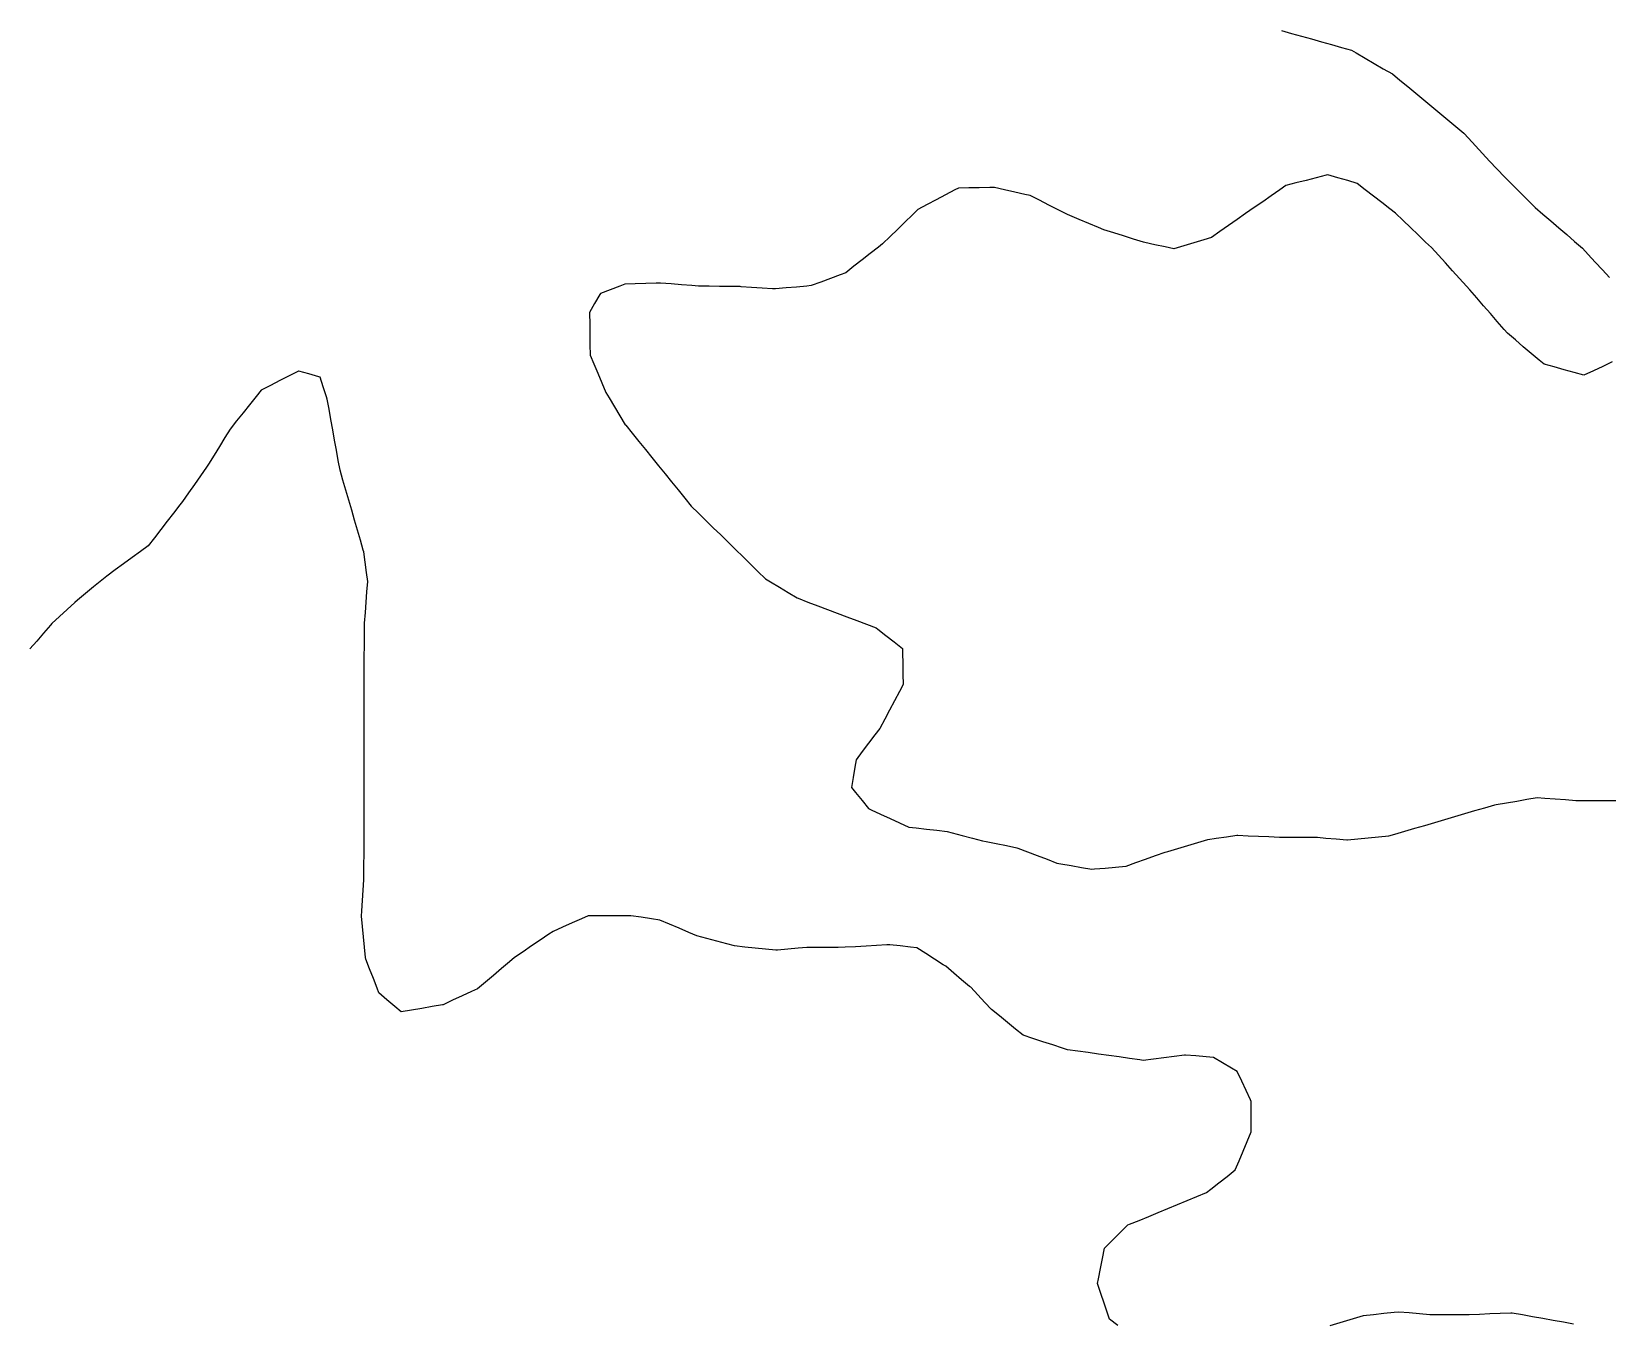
# Model space of a CAD drawing. Header units: millimetres. Extents: x 0 to 2762, y 6 to 2482.
# Drawn here: x 1724.7 to 1876, y 1702.9 to 1826.9 of the extents above; entities that cross this region are included whole.
import ezdxf

# ---------------------------------------------------------------- set-up
doc = ezdxf.new("R2010")
doc.units = ezdxf.units.MM
doc.layers.add('ALL_HOLES', color=1, linetype='Continuous')
doc.layers.add('OUTLINE_ISLAND_01_HOLE_138', color=1, linetype='Continuous')

msp = doc.modelspace()

# ---------------------------------------------------------------- linework, layer by layer
at = {"layer": 'ALL_HOLES'}
for points in [[(1844.6542, 1826.9981), (1845.6169, 1826.7278), (1846.5797, 1826.4574), (1847.5424, 1826.1871), (1848.5052, 1825.9167), (1849.468, 1825.6464), (1850.4307, 1825.376), (1851.3935, 1825.1057), (1851.8467, 1824.8427), (1852.7117, 1824.3409), (1853.5766, 1823.8391), (1854.4416, 1823.3372), (1855.3066, 1822.8354), (1856.0112, 1822.25), (1856.7804, 1821.611), (1857.5496, 1820.972), (1858.3188, 1820.333), (1859.088, 1819.694), (1859.8572, 1819.055), (1860.6264, 1818.416), (1861.3956, 1817.777), (1862.1648, 1817.138), (1862.6072, 1816.6617), (1863.2878, 1815.929), (1863.9684, 1815.1963), (1864.649, 1814.4637), (1865.3296, 1813.731), (1865.3803, 1813.6798), (1866.0833, 1812.9686), (1866.7863, 1812.2574), (1867.4893, 1811.5462), (1868.1923, 1810.8351), (1868.8953, 1810.1239), (1869.0137, 1810.022), (1869.7714, 1809.3694), (1870.5291, 1808.7168), (1871.2868, 1808.0642), (1872.0445, 1807.4116), (1872.8022, 1806.759), (1873.56, 1806.1065), (1874.1203, 1805.4924), (1874.7944, 1804.7537), (1875.4685, 1804.015), (1876.1425, 1803.2764)], [(1876.4222, 1795.1852), (1875.5169, 1794.7606), (1874.6115, 1794.3359), (1873.7061, 1793.9113), (1872.7619, 1794.1727), (1871.7981, 1794.4394), (1870.8343, 1794.7061), (1869.8705, 1794.9729), (1869.4091, 1795.362), (1868.6447, 1796.0067), (1867.8803, 1796.6514), (1867.1158, 1797.2961), (1866.3514, 1797.9408), (1866.0311, 1798.311), (1865.3769, 1799.0673), (1864.7226, 1799.8236), (1864.0684, 1800.5799), (1863.4141, 1801.3361), (1862.7599, 1802.0924), (1862.4224, 1802.4638), (1861.7498, 1803.2038), (1861.0772, 1803.9439), (1860.4047, 1804.6839), (1859.7321, 1805.424), (1859.0596, 1806.164), (1858.5019, 1806.6986), (1857.78, 1807.3905), (1857.0581, 1808.0825), (1856.3361, 1808.7745), (1855.6142, 1809.4665), (1855.081, 1809.8793), (1854.2902, 1810.4915), (1853.4995, 1811.1037), (1852.7088, 1811.7158), (1851.9181, 1812.328), (1851.0392, 1812.587), (1850.08, 1812.8698), (1849.1208, 1813.1525), (1848.9562, 1813.1102), (1847.9876, 1812.8618), (1847.0189, 1812.6133), (1846.0503, 1812.3648), (1845.0817, 1812.1163), (1844.5021, 1811.7126), (1843.6815, 1811.141), (1842.8609, 1810.5695), (1842.0404, 1809.9979), (1841.2198, 1809.4263), (1840.3992, 1808.8548), (1839.5787, 1808.2832), (1838.7581, 1807.7117), (1837.9376, 1807.1401), (1837.2089, 1806.9163), (1836.253, 1806.6225), (1835.2971, 1806.3288), (1834.3412, 1806.0351), (1833.4932, 1806.2211), (1832.5164, 1806.4353), (1831.5396, 1806.6495), (1831.4174, 1806.6875), (1830.4626, 1806.9846), (1829.5077, 1807.2817), (1828.5529, 1807.5788), (1827.5981, 1807.8759), (1827.0978, 1808.0838), (1826.1744, 1808.4676), (1825.2509, 1808.8514), (1824.3275, 1809.2352), (1824.1062, 1809.3472), (1823.214, 1809.7987), (1822.3217, 1810.2502), (1821.4294, 1810.7017), (1820.5372, 1811.1532), (1820.0331, 1811.2666), (1819.0574, 1811.4859), (1818.0818, 1811.7053), (1817.1062, 1811.9247), (1816.647, 1811.9191), (1815.6471, 1811.9069), (1814.6472, 1811.8947), (1813.6472, 1811.8826), (1813.2906, 1811.6931), (1812.4075, 1811.2239), (1811.5244, 1810.7547), (1810.6413, 1810.2855), (1809.7582, 1809.8163), (1809.2311, 1809.3046), (1808.5136, 1808.6081), (1807.7961, 1807.9115), (1807.0786, 1807.215), (1806.3611, 1806.5184), (1805.9736, 1806.2157), (1805.1857, 1805.5999), (1804.3978, 1804.9842), (1803.6098, 1804.3684), (1802.8219, 1803.7526), (1802.3045, 1803.5591), (1801.3679, 1803.2087), (1800.4313, 1802.8584), (1799.4947, 1802.508), (1799.0867, 1802.4705), (1798.0909, 1802.379), (1797.0951, 1802.2876), (1796.0993, 1802.1961), (1795.7877, 1802.2163), (1794.7898, 1802.281), (1793.7919, 1802.3457), (1792.794, 1802.4104), (1792.7028, 1802.4116), (1791.7029, 1802.4248), (1790.7029, 1802.4381), (1789.703, 1802.4514), (1788.7031, 1802.4646), (1788.0486, 1802.5176), (1787.0518, 1802.5982), (1786.0551, 1802.6789), (1785.0583, 1802.7596), (1784.6223, 1802.7459), (1783.6228, 1802.7148), (1782.6233, 1802.6836), (1781.6237, 1802.6524), (1781.1433, 1802.4721), (1780.2071, 1802.1208), (1779.2708, 1801.7695), (1779.2106, 1801.6622), (1778.7211, 1800.7902), (1778.2316, 1799.9183), (1778.2325, 1799.8454), (1778.2445, 1798.8455), (1778.2565, 1797.8456), (1778.2685, 1796.8456), (1778.2806, 1795.8457), (1778.6342, 1795.0129), (1779.025, 1794.0925), (1779.4158, 1793.172), (1779.8066, 1792.2515), (1780.1177, 1791.7338), (1780.6327, 1790.8766), (1781.1478, 1790.0194), (1781.6628, 1789.1623), (1781.703, 1789.1126), (1782.3322, 1788.3354), (1782.9614, 1787.5582), (1783.5907, 1786.781), (1784.2199, 1786.0037), (1784.8491, 1785.2265), (1785.4783, 1784.4493), (1786.1076, 1783.6721), (1786.7368, 1782.8949), (1787.366, 1782.1176), (1787.9952, 1781.3404), (1788.6776, 1780.6729), (1789.3924, 1779.9736), (1790.1072, 1779.2743), (1790.8221, 1778.575), (1791.5369, 1777.8757), (1792.2517, 1777.1764), (1792.9666, 1776.4771), (1793.6814, 1775.7778), (1794.3962, 1775.0785), (1795.1111, 1774.3792), (1795.6039, 1774.0818), (1796.46, 1773.565), (1797.3161, 1773.0482), (1798.1722, 1772.5314), (1798.2667, 1772.4956), (1799.202, 1772.1416), (1800.1373, 1771.7877), (1801.0725, 1771.4337), (1802.0078, 1771.0797), (1802.943, 1770.7258), (1803.8783, 1770.3718), (1804.8136, 1770.0178), (1805.7488, 1769.6639), (1805.9034, 1769.5427), (1806.6905, 1768.9259), (1807.4776, 1768.3091), (1808.2647, 1767.6923), (1808.2753, 1767.225), (1808.2979, 1766.2253), (1808.3205, 1765.2255), (1808.3431, 1764.2258), (1807.978, 1763.5381), (1807.5092, 1762.6548), (1807.0403, 1761.7716), (1806.5714, 1760.8883), (1806.1025, 1760.0051), (1805.6334, 1759.3898), (1805.0271, 1758.5946), (1804.4208, 1757.7994), (1803.8144, 1757.0042), (1803.6977, 1756.2934), (1803.5357, 1755.3066), (1803.3737, 1754.3198), (1803.7554, 1753.8555), (1804.3905, 1753.083), (1805.0256, 1752.3106), (1805.2663, 1752.2001), (1806.175, 1751.7827), (1807.0837, 1751.3653), (1807.9924, 1750.9479), (1808.9012, 1750.5306), (1809.5813, 1750.4539), (1810.575, 1750.342), (1811.5688, 1750.23), (1812.5625, 1750.1181), (1813.0538, 1749.988), (1814.0205, 1749.7322), (1814.9872, 1749.4763), (1815.9539, 1749.2205), (1816.3009, 1749.1505), (1817.2811, 1748.9529), (1818.2614, 1748.7552), (1819.2417, 1748.5576), (1819.3522, 1748.5151), (1820.2858, 1748.1567), (1821.2193, 1747.7983), (1822.1529, 1747.4399), (1823.0865, 1747.0815), (1823.4947, 1747.01), (1824.4797, 1746.8374), (1825.4647, 1746.6648), (1826.4497, 1746.4922), (1826.7269, 1746.517), (1827.723, 1746.6062), (1828.719, 1746.6954), (1829.715, 1746.7845), (1829.7369, 1746.7923), (1830.6792, 1747.1271), (1831.6215, 1747.4619), (1832.5638, 1747.7966), (1833.5061, 1748.1314), (1833.7433, 1748.2019), (1834.7018, 1748.487), (1835.6603, 1748.772), (1836.6188, 1749.057), (1837.5773, 1749.3421), (1838.3959, 1749.4646), (1839.3849, 1749.6127), (1840.3738, 1749.7608), (1840.4678, 1749.7566), (1841.4667, 1749.711), (1842.4657, 1749.6654), (1843.4646, 1749.6198), (1844.4636, 1749.5742), (1845.1296, 1749.5716), (1846.1296, 1749.5677), (1847.1296, 1749.5637), (1848.1296, 1749.5598), (1848.9314, 1749.4873), (1849.9273, 1749.3972), (1850.9233, 1749.3071), (1850.9906, 1749.3135), (1851.9862, 1749.4073), (1852.9818, 1749.5011), (1853.9774, 1749.5949), (1854.973, 1749.6887), (1855.5409, 1749.8557), (1856.5004, 1750.1377), (1857.4598, 1750.4197), (1858.4192, 1750.7017), (1859.3786, 1750.9837), (1860.338, 1751.2656), (1861.2974, 1751.5476), (1862.2569, 1751.8296), (1863.2163, 1752.1116), (1864.1757, 1752.3936), (1865.1351, 1752.6756), (1865.2721, 1752.6991), (1866.2577, 1752.8682), (1867.2433, 1753.0372), (1868.2289, 1753.2063), (1869.2145, 1753.3754), (1869.9345, 1753.3207), (1870.9316, 1753.2449), (1871.9287, 1753.169), (1872.9258, 1753.0932), (1873.8355, 1753.093), (1874.8355, 1753.0928), (1875.8355, 1753.0926), (1876.8355, 1753.0924)], [(1828.9524, 1702.7064), (1828.1487, 1703.3015), (1827.9551, 1703.8761), (1827.6357, 1704.8237), (1827.3164, 1705.7714), (1826.997, 1706.719), (1827.0866, 1707.1699), (1827.2813, 1708.1508), (1827.476, 1709.1317), (1827.6708, 1710.1125), (1827.7916, 1710.2325), (1828.5011, 1710.9371), (1829.2107, 1711.6418), (1829.9203, 1712.3464), (1830.0636, 1712.4053), (1830.9885, 1712.7854), (1831.9135, 1713.1654), (1832.8385, 1713.5455), (1833.7634, 1713.9255), (1834.6884, 1714.3056), (1835.6134, 1714.6856), (1836.5383, 1715.0657), (1837.4633, 1715.4457), (1837.8695, 1715.7649), (1838.6557, 1716.3828), (1839.442, 1717.0007), (1840.2282, 1717.6186), (1840.5953, 1718.5025), (1840.9788, 1719.426), (1841.3623, 1720.3496), (1841.7458, 1721.2731), (1841.7526, 1722.2003), (1841.7601, 1723.2003), (1841.7675, 1724.2002), (1841.6972, 1724.349), (1841.2701, 1725.2532), (1840.843, 1726.1574), (1840.4158, 1727.0616), (1839.867, 1727.3905), (1839.0093, 1727.9045), (1838.1515, 1728.4186), (1837.4353, 1728.4807), (1836.439, 1728.5672), (1835.4427, 1728.6536), (1835.3386, 1728.6406), (1834.3463, 1728.5165), (1833.354, 1728.3924), (1832.3617, 1728.2684), (1831.3695, 1728.1443), (1831.0594, 1728.188), (1830.0692, 1728.3276), (1829.079, 1728.4672), (1828.0888, 1728.6068), (1827.0986, 1728.7464), (1826.1084, 1728.886), (1825.1182, 1729.0256), (1824.128, 1729.1652), (1823.6521, 1729.3195), (1822.7009, 1729.628), (1821.7497, 1729.9365), (1820.7984, 1730.245), (1819.8472, 1730.5535), (1819.1371, 1731.1363), (1818.364, 1731.7707), (1817.591, 1732.4051), (1816.818, 1733.0395), (1816.1952, 1733.6996), (1815.5089, 1734.427), (1814.8227, 1735.1543), (1814.7217, 1735.2393), (1813.9564, 1735.883), (1813.1911, 1736.5266), (1812.4258, 1737.1703), (1812.1898, 1737.3222), (1811.3487, 1737.8631), (1810.5077, 1738.4041), (1809.6666, 1738.9451), (1809.0401, 1739.0142), (1808.0461, 1739.1239), (1807.0521, 1739.2336), (1806.7767, 1739.2182), (1805.7782, 1739.1623), (1804.7798, 1739.1064), (1803.7814, 1739.0505), (1802.7829, 1738.9946), (1802.0972, 1738.9915), (1801.0972, 1738.9869), (1800.0972, 1738.9823), (1799.0972, 1738.9778), (1798.2561, 1738.9009), (1797.2603, 1738.8099), (1796.2644, 1738.7189), (1796.1187, 1738.7331), (1795.1234, 1738.83), (1794.1281, 1738.9269), (1793.1328, 1739.0238), (1792.1375, 1739.1207), (1791.4156, 1739.3179), (1790.451, 1739.5815), (1789.4863, 1739.8451), (1788.5217, 1740.1087), (1787.7549, 1740.432), (1786.8335, 1740.8206), (1785.9121, 1741.2092), (1784.9907, 1741.5978), (1784.1722, 1741.7246), (1783.184, 1741.8775), (1782.1957, 1742.0305), (1782.097, 1742.0299), (1781.097, 1742.0231), (1780.0971, 1742.0163), (1779.0971, 1742.0095), (1778.0971, 1742.0027), (1777.4735, 1741.7301), (1776.5573, 1741.3295), (1775.641, 1740.9289), (1774.7248, 1740.5283), (1774.3262, 1740.2566), (1773.4998, 1739.6935), (1772.6734, 1739.1304), (1771.8471, 1738.5673), (1771.0207, 1738.0041), (1770.5316, 1737.5916), (1769.7672, 1736.9468), (1769.0028, 1736.302), (1768.2384, 1735.6573), (1767.474, 1735.0125), (1766.8967, 1734.7457), (1765.989, 1734.3261), (1765.0813, 1733.9065), (1764.1736, 1733.4869), (1764.1012, 1733.4744), (1763.1158, 1733.3044), (1762.1303, 1733.1344), (1761.1449, 1732.9644), (1760.1594, 1732.7944), (1759.5408, 1733.3188), (1758.778, 1733.9655), (1758.0152, 1734.6121), (1757.8396, 1735.0631), (1757.4766, 1735.9949), (1757.1136, 1736.9267), (1756.7507, 1737.8585), (1756.7345, 1738.0177), (1756.6332, 1739.0125), (1756.5319, 1740.0074), (1756.4307, 1741.0023), (1756.3294, 1741.9971), (1756.3639, 1742.486), (1756.4342, 1743.4835), (1756.5045, 1744.481), (1756.5748, 1745.4786), (1756.5755, 1745.924), (1756.577, 1746.924), (1756.5786, 1747.924), (1756.5801, 1748.924), (1756.5816, 1749.924), (1756.5832, 1750.924), (1756.5847, 1751.924), (1756.5863, 1752.924), (1756.5878, 1753.924), (1756.5894, 1754.924), (1756.5909, 1755.924), (1756.5925, 1756.924), (1756.594, 1757.924), (1756.5955, 1758.924), (1756.5971, 1759.924), (1756.5986, 1760.924), (1756.6002, 1761.924), (1756.6017, 1762.924), (1756.6033, 1763.924), (1756.6048, 1764.924), (1756.6064, 1765.924), (1756.6079, 1766.924), (1756.6094, 1767.924), (1756.611, 1768.9239), (1756.6125, 1769.9239), (1756.6281, 1770.1242), (1756.7059, 1771.1212), (1756.7836, 1772.1181), (1756.8613, 1773.1151), (1756.939, 1774.1121), (1756.8241, 1774.9656), (1756.6908, 1775.9566), (1756.5574, 1776.9477), (1756.512, 1777.1037), (1756.2325, 1778.0639), (1755.953, 1779.024), (1755.6735, 1779.9842), (1755.3941, 1780.9443), (1755.1146, 1781.9045), (1754.8351, 1782.8646), (1754.5556, 1783.8248), (1754.2761, 1784.7849), (1754.1091, 1785.7206), (1753.9333, 1786.705), (1753.7576, 1787.6895), (1753.5819, 1788.6739), (1753.4062, 1789.6584), (1753.2305, 1790.6428), (1753.0547, 1791.6272), (1752.9843, 1791.84), (1752.6699, 1792.7893), (1752.3554, 1793.7386), (1752.2406, 1793.7709), (1751.2782, 1794.0424), (1750.3157, 1794.3138), (1750.2806, 1794.296), (1749.3893, 1793.8426), (1748.498, 1793.3892), (1747.6066, 1792.9358), (1746.7153, 1792.4824), (1746.216, 1791.8595), (1745.5906, 1791.0792), (1744.9651, 1790.2989), (1744.3397, 1789.5186), (1743.7143, 1788.7383), (1743.2215, 1787.9315), (1742.7003, 1787.0781), (1742.179, 1786.2247), (1741.6577, 1785.3713), (1741.4463, 1785.0695), (1740.8725, 1784.2505), (1740.2987, 1783.4315), (1739.725, 1782.6125), (1739.1512, 1781.7934), (1738.9042, 1781.4741), (1738.2924, 1780.6831), (1737.6806, 1779.892), (1737.0689, 1779.101), (1736.4571, 1778.31), (1735.8453, 1777.519), (1735.1156, 1776.9877), (1734.3072, 1776.3992), (1733.4988, 1775.8106), (1732.6903, 1775.222), (1731.8819, 1774.6334), (1731.3921, 1774.2299), (1730.6204, 1773.594), (1729.8486, 1772.9581), (1729.0768, 1772.3222), (1728.8301, 1772.0965), (1728.0923, 1771.4215), (1727.3545, 1770.7465), (1726.6166, 1770.0716), (1726.4698, 1769.9034), (1725.8121, 1769.1501), (1725.1544, 1768.3968), (1724.4967, 1767.6435)], [(1872.7126, 1702.8192), (1871.7286, 1702.9971), (1870.7445, 1703.175), (1869.7604, 1703.3528), (1868.7764, 1703.5307), (1867.7923, 1703.7086), (1866.8083, 1703.8865), (1866.6693, 1703.8807), (1865.6702, 1703.8389), (1864.671, 1703.7972), (1863.6719, 1703.7555), (1862.6728, 1703.7137), (1861.9118, 1703.7117), (1860.9118, 1703.7091), (1859.9118, 1703.7064), (1858.9118, 1703.7038), (1857.9216, 1703.7979), (1856.926, 1703.8926), (1855.9305, 1703.9872), (1855.4871, 1703.9381), (1854.4932, 1703.8281), (1853.4992, 1703.7181), (1852.5053, 1703.6081), (1852.1766, 1703.5119), (1851.2168, 1703.231), (1850.2571, 1702.9501), (1849.2973, 1702.6692)]]:
    msp.add_lwpolyline(points, dxfattribs=at)
at = {"layer": 'OUTLINE_ISLAND_01_HOLE_138'}
for points in [[(1844.6542, 1826.9981), (1845.6169, 1826.7278), (1846.5797, 1826.4574), (1847.5424, 1826.1871), (1848.5052, 1825.9167), (1849.468, 1825.6464), (1850.4307, 1825.376), (1851.3935, 1825.1057), (1851.8467, 1824.8427), (1852.7117, 1824.3409), (1853.5766, 1823.8391), (1854.4416, 1823.3372), (1855.3066, 1822.8354), (1856.0112, 1822.25), (1856.7804, 1821.611), (1857.5496, 1820.972), (1858.3188, 1820.333), (1859.088, 1819.694), (1859.8572, 1819.055), (1860.6264, 1818.416), (1861.3956, 1817.777), (1862.1648, 1817.138), (1862.6072, 1816.6617), (1863.2878, 1815.929), (1863.9684, 1815.1963), (1864.649, 1814.4637), (1865.3296, 1813.731), (1865.3803, 1813.6798), (1866.0833, 1812.9686), (1866.7863, 1812.2574), (1867.4893, 1811.5462), (1868.1923, 1810.8351), (1868.8953, 1810.1239), (1869.0137, 1810.022), (1869.7714, 1809.3694), (1870.5291, 1808.7168), (1871.2868, 1808.0642), (1872.0445, 1807.4116), (1872.8022, 1806.759), (1873.56, 1806.1065), (1874.1203, 1805.4924), (1874.7944, 1804.7537), (1875.4685, 1804.015), (1876.1425, 1803.2764)], [(1876.4222, 1795.1852), (1875.5169, 1794.7606), (1874.6115, 1794.3359), (1873.7061, 1793.9113), (1872.7619, 1794.1727), (1871.7981, 1794.4394), (1870.8343, 1794.7061), (1869.8705, 1794.9729), (1869.4091, 1795.362), (1868.6447, 1796.0067), (1867.8803, 1796.6514), (1867.1158, 1797.2961), (1866.3514, 1797.9408), (1866.0311, 1798.311), (1865.3769, 1799.0673), (1864.7226, 1799.8236), (1864.0684, 1800.5799), (1863.4141, 1801.3361), (1862.7599, 1802.0924), (1862.4224, 1802.4638), (1861.7498, 1803.2038), (1861.0772, 1803.9439), (1860.4047, 1804.6839), (1859.7321, 1805.424), (1859.0596, 1806.164), (1858.5019, 1806.6986), (1857.78, 1807.3905), (1857.0581, 1808.0825), (1856.3361, 1808.7745), (1855.6142, 1809.4665), (1855.081, 1809.8793), (1854.2902, 1810.4915), (1853.4995, 1811.1037), (1852.7088, 1811.7158), (1851.9181, 1812.328), (1851.0392, 1812.587), (1850.08, 1812.8698), (1849.1208, 1813.1525), (1848.9562, 1813.1102), (1847.9876, 1812.8618), (1847.0189, 1812.6133), (1846.0503, 1812.3648), (1845.0817, 1812.1163), (1844.5021, 1811.7126), (1843.6815, 1811.141), (1842.8609, 1810.5695), (1842.0404, 1809.9979), (1841.2198, 1809.4263), (1840.3992, 1808.8548), (1839.5787, 1808.2832), (1838.7581, 1807.7117), (1837.9376, 1807.1401), (1837.2089, 1806.9163), (1836.253, 1806.6225), (1835.2971, 1806.3288), (1834.3412, 1806.0351), (1833.4932, 1806.2211), (1832.5164, 1806.4353), (1831.5396, 1806.6495), (1831.4174, 1806.6875), (1830.4626, 1806.9846), (1829.5077, 1807.2817), (1828.5529, 1807.5788), (1827.5981, 1807.8759), (1827.0978, 1808.0838), (1826.1744, 1808.4676), (1825.2509, 1808.8514), (1824.3275, 1809.2352), (1824.1062, 1809.3472), (1823.214, 1809.7987), (1822.3217, 1810.2502), (1821.4294, 1810.7017), (1820.5372, 1811.1532), (1820.0331, 1811.2666), (1819.0574, 1811.4859), (1818.0818, 1811.7053), (1817.1062, 1811.9247), (1816.647, 1811.9191), (1815.6471, 1811.9069), (1814.6472, 1811.8947), (1813.6472, 1811.8826), (1813.2906, 1811.6931), (1812.4075, 1811.2239), (1811.5244, 1810.7547), (1810.6413, 1810.2855), (1809.7582, 1809.8163), (1809.2311, 1809.3046), (1808.5136, 1808.6081), (1807.7961, 1807.9115), (1807.0786, 1807.215), (1806.3611, 1806.5184), (1805.9736, 1806.2157), (1805.1857, 1805.5999), (1804.3978, 1804.9842), (1803.6098, 1804.3684), (1802.8219, 1803.7526), (1802.3045, 1803.5591), (1801.3679, 1803.2087), (1800.4313, 1802.8584), (1799.4947, 1802.508), (1799.0867, 1802.4705), (1798.0909, 1802.379), (1797.0951, 1802.2876), (1796.0993, 1802.1961), (1795.7877, 1802.2163), (1794.7898, 1802.281), (1793.7919, 1802.3457), (1792.794, 1802.4104), (1792.7028, 1802.4116), (1791.7029, 1802.4248), (1790.7029, 1802.4381), (1789.703, 1802.4514), (1788.7031, 1802.4646), (1788.0486, 1802.5176), (1787.0518, 1802.5982), (1786.0551, 1802.6789), (1785.0583, 1802.7596), (1784.6223, 1802.7459), (1783.6228, 1802.7148), (1782.6233, 1802.6836), (1781.6237, 1802.6524), (1781.1433, 1802.4721), (1780.2071, 1802.1208), (1779.2708, 1801.7695), (1779.2106, 1801.6622), (1778.7211, 1800.7902), (1778.2316, 1799.9183), (1778.2325, 1799.8454), (1778.2445, 1798.8455), (1778.2565, 1797.8456), (1778.2685, 1796.8456), (1778.2806, 1795.8457), (1778.6342, 1795.0129), (1779.025, 1794.0925), (1779.4158, 1793.172), (1779.8066, 1792.2515), (1780.1177, 1791.7338), (1780.6327, 1790.8766), (1781.1478, 1790.0194), (1781.6628, 1789.1623), (1781.703, 1789.1126), (1782.3322, 1788.3354), (1782.9614, 1787.5582), (1783.5907, 1786.781), (1784.2199, 1786.0037), (1784.8491, 1785.2265), (1785.4783, 1784.4493), (1786.1076, 1783.6721), (1786.7368, 1782.8949), (1787.366, 1782.1176), (1787.9952, 1781.3404), (1788.6776, 1780.6729), (1789.3924, 1779.9736), (1790.1072, 1779.2743), (1790.8221, 1778.575), (1791.5369, 1777.8757), (1792.2517, 1777.1764), (1792.9666, 1776.4771), (1793.6814, 1775.7778), (1794.3962, 1775.0785), (1795.1111, 1774.3792), (1795.6039, 1774.0818), (1796.46, 1773.565), (1797.3161, 1773.0482), (1798.1722, 1772.5314), (1798.2667, 1772.4956), (1799.202, 1772.1416), (1800.1373, 1771.7877), (1801.0725, 1771.4337), (1802.0078, 1771.0797), (1802.943, 1770.7258), (1803.8783, 1770.3718), (1804.8136, 1770.0178), (1805.7488, 1769.6639), (1805.9034, 1769.5427), (1806.6905, 1768.9259), (1807.4776, 1768.3091), (1808.2647, 1767.6923), (1808.2753, 1767.225), (1808.2979, 1766.2253), (1808.3205, 1765.2255), (1808.3431, 1764.2258), (1807.978, 1763.5381), (1807.5092, 1762.6548), (1807.0403, 1761.7716), (1806.5714, 1760.8883), (1806.1025, 1760.0051), (1805.6334, 1759.3898), (1805.0271, 1758.5946), (1804.4208, 1757.7994), (1803.8144, 1757.0042), (1803.6977, 1756.2934), (1803.5357, 1755.3066), (1803.3737, 1754.3198), (1803.7554, 1753.8555), (1804.3905, 1753.083), (1805.0256, 1752.3106), (1805.2663, 1752.2001), (1806.175, 1751.7827), (1807.0837, 1751.3653), (1807.9924, 1750.9479), (1808.9012, 1750.5306), (1809.5813, 1750.4539), (1810.575, 1750.342), (1811.5688, 1750.23), (1812.5625, 1750.1181), (1813.0538, 1749.988), (1814.0205, 1749.7322), (1814.9872, 1749.4763), (1815.9539, 1749.2205), (1816.3009, 1749.1505), (1817.2811, 1748.9529), (1818.2614, 1748.7552), (1819.2417, 1748.5576), (1819.3522, 1748.5151), (1820.2858, 1748.1567), (1821.2193, 1747.7983), (1822.1529, 1747.4399), (1823.0865, 1747.0815), (1823.4947, 1747.01), (1824.4797, 1746.8374), (1825.4647, 1746.6648), (1826.4497, 1746.4922), (1826.7269, 1746.517), (1827.723, 1746.6062), (1828.719, 1746.6954), (1829.715, 1746.7845), (1829.7369, 1746.7923), (1830.6792, 1747.1271), (1831.6215, 1747.4619), (1832.5638, 1747.7966), (1833.5061, 1748.1314), (1833.7433, 1748.2019), (1834.7018, 1748.487), (1835.6603, 1748.772), (1836.6188, 1749.057), (1837.5773, 1749.3421), (1838.3959, 1749.4646), (1839.3849, 1749.6127), (1840.3738, 1749.7608), (1840.4678, 1749.7566), (1841.4667, 1749.711), (1842.4657, 1749.6654), (1843.4646, 1749.6198), (1844.4636, 1749.5742), (1845.1296, 1749.5716), (1846.1296, 1749.5677), (1847.1296, 1749.5637), (1848.1296, 1749.5598), (1848.9314, 1749.4873), (1849.9273, 1749.3972), (1850.9233, 1749.3071), (1850.9906, 1749.3135), (1851.9862, 1749.4073), (1852.9818, 1749.5011), (1853.9774, 1749.5949), (1854.973, 1749.6887), (1855.5409, 1749.8557), (1856.5004, 1750.1377), (1857.4598, 1750.4197), (1858.4192, 1750.7017), (1859.3786, 1750.9837), (1860.338, 1751.2656), (1861.2974, 1751.5476), (1862.2569, 1751.8296), (1863.2163, 1752.1116), (1864.1757, 1752.3936), (1865.1351, 1752.6756), (1865.2721, 1752.6991), (1866.2577, 1752.8682), (1867.2433, 1753.0372), (1868.2289, 1753.2063), (1869.2145, 1753.3754), (1869.9345, 1753.3207), (1870.9316, 1753.2449), (1871.9287, 1753.169), (1872.9258, 1753.0932), (1873.8355, 1753.093), (1874.8355, 1753.0928), (1875.8355, 1753.0926), (1876.8355, 1753.0924)], [(1828.9524, 1702.7064), (1828.1487, 1703.3015), (1827.9551, 1703.8761), (1827.6357, 1704.8237), (1827.3164, 1705.7714), (1826.997, 1706.719), (1827.0866, 1707.1699), (1827.2813, 1708.1508), (1827.476, 1709.1317), (1827.6708, 1710.1125), (1827.7916, 1710.2325), (1828.5011, 1710.9371), (1829.2107, 1711.6418), (1829.9203, 1712.3464), (1830.0636, 1712.4053), (1830.9885, 1712.7854), (1831.9135, 1713.1654), (1832.8385, 1713.5455), (1833.7634, 1713.9255), (1834.6884, 1714.3056), (1835.6134, 1714.6856), (1836.5383, 1715.0657), (1837.4633, 1715.4457), (1837.8695, 1715.7649), (1838.6557, 1716.3828), (1839.442, 1717.0007), (1840.2282, 1717.6186), (1840.5953, 1718.5025), (1840.9788, 1719.426), (1841.3623, 1720.3496), (1841.7458, 1721.2731), (1841.7526, 1722.2003), (1841.7601, 1723.2003), (1841.7675, 1724.2002), (1841.6972, 1724.349), (1841.2701, 1725.2532), (1840.843, 1726.1574), (1840.4158, 1727.0616), (1839.867, 1727.3905), (1839.0093, 1727.9045), (1838.1515, 1728.4186), (1837.4353, 1728.4807), (1836.439, 1728.5672), (1835.4427, 1728.6536), (1835.3386, 1728.6406), (1834.3463, 1728.5165), (1833.354, 1728.3924), (1832.3617, 1728.2684), (1831.3695, 1728.1443), (1831.0594, 1728.188), (1830.0692, 1728.3276), (1829.079, 1728.4672), (1828.0888, 1728.6068), (1827.0986, 1728.7464), (1826.1084, 1728.886), (1825.1182, 1729.0256), (1824.128, 1729.1652), (1823.6521, 1729.3195), (1822.7009, 1729.628), (1821.7497, 1729.9365), (1820.7984, 1730.245), (1819.8472, 1730.5535), (1819.1371, 1731.1363), (1818.364, 1731.7707), (1817.591, 1732.4051), (1816.818, 1733.0395), (1816.1952, 1733.6996), (1815.5089, 1734.427), (1814.8227, 1735.1543), (1814.7217, 1735.2393), (1813.9564, 1735.883), (1813.1911, 1736.5266), (1812.4258, 1737.1703), (1812.1898, 1737.3222), (1811.3487, 1737.8631), (1810.5077, 1738.4041), (1809.6666, 1738.9451), (1809.0401, 1739.0142), (1808.0461, 1739.1239), (1807.0521, 1739.2336), (1806.7767, 1739.2182), (1805.7782, 1739.1623), (1804.7798, 1739.1064), (1803.7814, 1739.0505), (1802.7829, 1738.9946), (1802.0972, 1738.9915), (1801.0972, 1738.9869), (1800.0972, 1738.9823), (1799.0972, 1738.9778), (1798.2561, 1738.9009), (1797.2603, 1738.8099), (1796.2644, 1738.7189), (1796.1187, 1738.7331), (1795.1234, 1738.83), (1794.1281, 1738.9269), (1793.1328, 1739.0238), (1792.1375, 1739.1207), (1791.4156, 1739.3179), (1790.451, 1739.5815), (1789.4863, 1739.8451), (1788.5217, 1740.1087), (1787.7549, 1740.432), (1786.8335, 1740.8206), (1785.9121, 1741.2092), (1784.9907, 1741.5978), (1784.1722, 1741.7246), (1783.184, 1741.8775), (1782.1957, 1742.0305), (1782.097, 1742.0299), (1781.097, 1742.0231), (1780.0971, 1742.0163), (1779.0971, 1742.0095), (1778.0971, 1742.0027), (1777.4735, 1741.7301), (1776.5573, 1741.3295), (1775.641, 1740.9289), (1774.7248, 1740.5283), (1774.3262, 1740.2566), (1773.4998, 1739.6935), (1772.6734, 1739.1304), (1771.8471, 1738.5673), (1771.0207, 1738.0041), (1770.5316, 1737.5916), (1769.7672, 1736.9468), (1769.0028, 1736.302), (1768.2384, 1735.6573), (1767.474, 1735.0125), (1766.8967, 1734.7457), (1765.989, 1734.3261), (1765.0813, 1733.9065), (1764.1736, 1733.4869), (1764.1012, 1733.4744), (1763.1158, 1733.3044), (1762.1303, 1733.1344), (1761.1449, 1732.9644), (1760.1594, 1732.7944), (1759.5408, 1733.3188), (1758.778, 1733.9655), (1758.0152, 1734.6121), (1757.8396, 1735.0631), (1757.4766, 1735.9949), (1757.1136, 1736.9267), (1756.7507, 1737.8585), (1756.7345, 1738.0177), (1756.6332, 1739.0125), (1756.5319, 1740.0074), (1756.4307, 1741.0023), (1756.3294, 1741.9971), (1756.3639, 1742.486), (1756.4342, 1743.4835), (1756.5045, 1744.481), (1756.5748, 1745.4786), (1756.5755, 1745.924), (1756.577, 1746.924), (1756.5786, 1747.924), (1756.5801, 1748.924), (1756.5816, 1749.924), (1756.5832, 1750.924), (1756.5847, 1751.924), (1756.5863, 1752.924), (1756.5878, 1753.924), (1756.5894, 1754.924), (1756.5909, 1755.924), (1756.5925, 1756.924), (1756.594, 1757.924), (1756.5955, 1758.924), (1756.5971, 1759.924), (1756.5986, 1760.924), (1756.6002, 1761.924), (1756.6017, 1762.924), (1756.6033, 1763.924), (1756.6048, 1764.924), (1756.6064, 1765.924), (1756.6079, 1766.924), (1756.6094, 1767.924), (1756.611, 1768.9239), (1756.6125, 1769.9239), (1756.6281, 1770.1242), (1756.7059, 1771.1212), (1756.7836, 1772.1181), (1756.8613, 1773.1151), (1756.939, 1774.1121), (1756.8241, 1774.9656), (1756.6908, 1775.9566), (1756.5574, 1776.9477), (1756.512, 1777.1037), (1756.2325, 1778.0639), (1755.953, 1779.024), (1755.6735, 1779.9842), (1755.3941, 1780.9443), (1755.1146, 1781.9045), (1754.8351, 1782.8646), (1754.5556, 1783.8248), (1754.2761, 1784.7849), (1754.1091, 1785.7206), (1753.9333, 1786.705), (1753.7576, 1787.6895), (1753.5819, 1788.6739), (1753.4062, 1789.6584), (1753.2305, 1790.6428), (1753.0547, 1791.6272), (1752.9843, 1791.84), (1752.6699, 1792.7893), (1752.3554, 1793.7386), (1752.2406, 1793.7709), (1751.2782, 1794.0424), (1750.3157, 1794.3138), (1750.2806, 1794.296), (1749.3893, 1793.8426), (1748.498, 1793.3892), (1747.6066, 1792.9358), (1746.7153, 1792.4824), (1746.216, 1791.8595), (1745.5906, 1791.0792), (1744.9651, 1790.2989), (1744.3397, 1789.5186), (1743.7143, 1788.7383), (1743.2215, 1787.9315), (1742.7003, 1787.0781), (1742.179, 1786.2247), (1741.6577, 1785.3713), (1741.4463, 1785.0695), (1740.8725, 1784.2505), (1740.2987, 1783.4315), (1739.725, 1782.6125), (1739.1512, 1781.7934), (1738.9042, 1781.4741), (1738.2924, 1780.6831), (1737.6806, 1779.892), (1737.0689, 1779.101), (1736.4571, 1778.31), (1735.8453, 1777.519), (1735.1156, 1776.9877), (1734.3072, 1776.3992), (1733.4988, 1775.8106), (1732.6903, 1775.222), (1731.8819, 1774.6334), (1731.3921, 1774.2299), (1730.6204, 1773.594), (1729.8486, 1772.9581), (1729.0768, 1772.3222), (1728.8301, 1772.0965), (1728.0923, 1771.4215), (1727.3545, 1770.7465), (1726.6166, 1770.0716), (1726.4698, 1769.9034), (1725.8121, 1769.1501), (1725.1544, 1768.3968), (1724.4967, 1767.6435)], [(1872.7126, 1702.8192), (1871.7286, 1702.9971), (1870.7445, 1703.175), (1869.7604, 1703.3528), (1868.7764, 1703.5307), (1867.7923, 1703.7086), (1866.8083, 1703.8865), (1866.6693, 1703.8807), (1865.6702, 1703.8389), (1864.671, 1703.7972), (1863.6719, 1703.7555), (1862.6728, 1703.7137), (1861.9118, 1703.7117), (1860.9118, 1703.7091), (1859.9118, 1703.7064), (1858.9118, 1703.7038), (1857.9216, 1703.7979), (1856.926, 1703.8926), (1855.9305, 1703.9872), (1855.4871, 1703.9381), (1854.4932, 1703.8281), (1853.4992, 1703.7181), (1852.5053, 1703.6081), (1852.1766, 1703.5119), (1851.2168, 1703.231), (1850.2571, 1702.9501), (1849.2973, 1702.6692)]]:
    msp.add_lwpolyline(points, dxfattribs=at)

doc.saveas('drawing.dxf')
